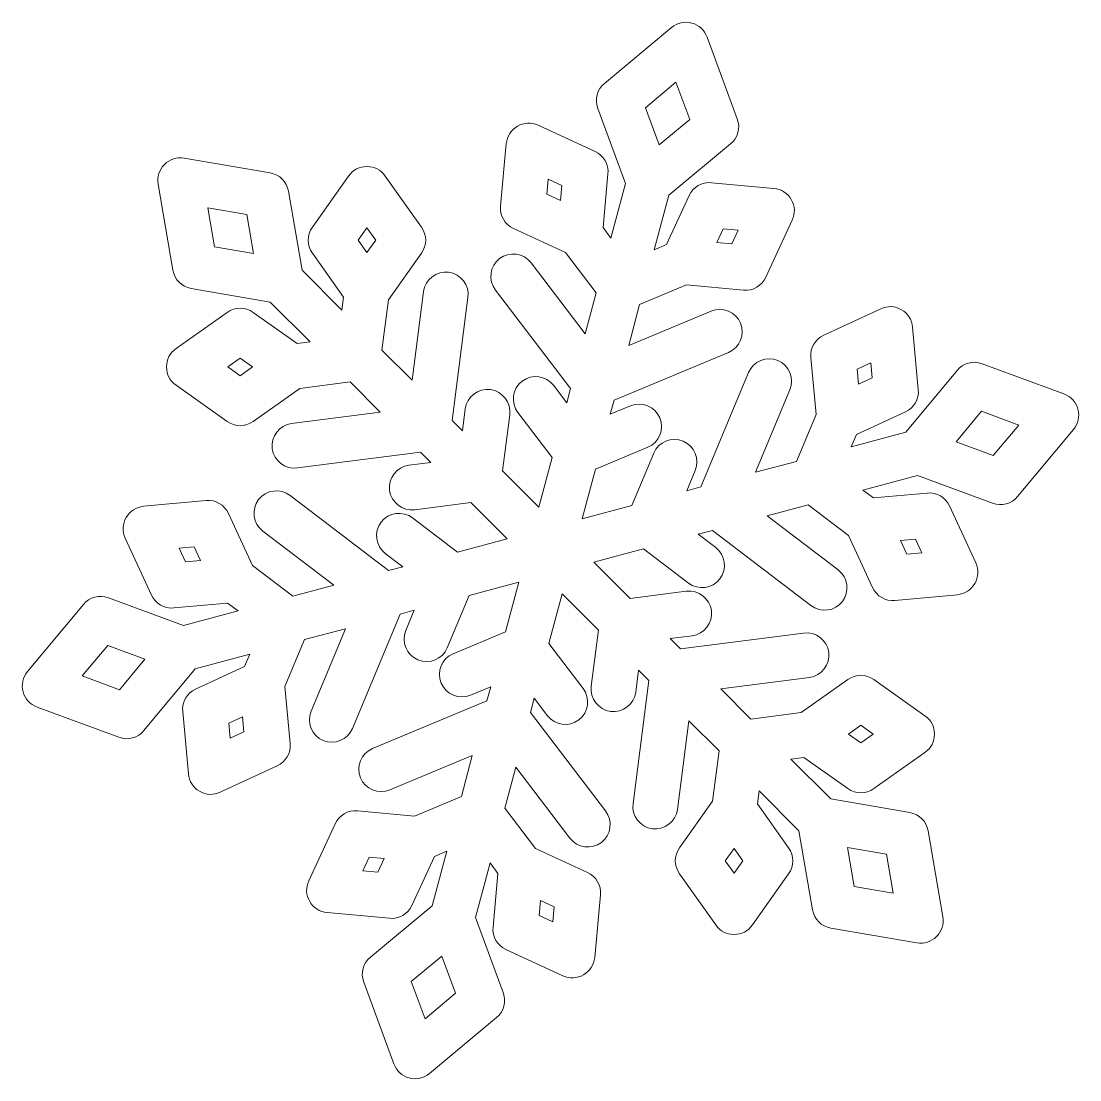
# Model space of a CAD drawing. Header units: centimetres. Extents: x -14.2 to 14.1, y -20 to 19.6.
# Drawn here: x 5.1 to 14.15, y -0.62 to 8.43 of the extents above; entities that cross this region are included whole.
import ezdxf

# ---------------------------------------------------------------- set-up
doc = ezdxf.new("R2010")
doc.units = ezdxf.units.CM
doc.header["$MEASUREMENT"] = 0
doc.layers.add('layer 1', color=7, linetype='Continuous')

msp = doc.modelspace()

# ---------------------------------------------------------------- linework, layer by layer
at = {"layer": 'layer 1', "color": 250, "lineweight": 9}
for points, knots in [([(10.31929, 4.29302), (10.31929, 4.29302), (10.50499, 4.73858), (10.50499, 4.73858), (10.50499, 4.73858), (10.54563, 4.83609), (10.6583, 4.88247), (10.75579, 4.84183), (10.75579, 4.84183), (10.85329, 4.8012), (10.89967, 4.68853), (10.85903, 4.59104), (10.85903, 4.59104), (10.85903, 4.59104), (10.78706, 4.41837), (10.78706, 4.41837), (10.78706, 4.41837), (10.78706, 4.41837), (10.90787, 4.45074), (10.90787, 4.45074), (10.90787, 4.45074), (10.90787, 4.45074), (11.31556, 5.42892), (11.31556, 5.42892), (11.31556, 5.42892), (11.35619, 5.52641), (11.46886, 5.5728), (11.56636, 5.53215), (11.56636, 5.53215), (11.66386, 5.49152), (11.71024, 5.37885), (11.66959, 5.28135), (11.66959, 5.28135), (11.66959, 5.28135), (11.37565, 4.57607), (11.37565, 4.57607), (11.37565, 4.57607), (11.37565, 4.57607), (11.72637, 4.67005), (11.72637, 4.67005), (11.72637, 4.67005), (11.72637, 4.67005), (11.89376, 5.07165), (11.89376, 5.07165), (11.89376, 5.07165), (11.89376, 5.07165), (11.84895, 5.55794), (11.84895, 5.55794), (11.84895, 5.55794), (11.84136, 5.64036), (11.8845, 5.71507), (11.95967, 5.74972), (11.95967, 5.74972), (11.95967, 5.74972), (12.44645, 5.97398), (12.44645, 5.97398), (12.44645, 5.97398), (12.5048, 6.00086), (12.56696, 5.998), (12.62259, 5.96589), (12.62259, 5.96589), (12.67823, 5.93376), (12.71178, 5.88137), (12.71768, 5.81739), (12.71768, 5.81739), (12.71768, 5.81739), (12.76684, 5.28369), (12.76684, 5.28369), (12.76684, 5.28369), (12.77443, 5.20126), (12.73129, 5.12656), (12.65612, 5.09192), (12.65612, 5.09192), (12.65612, 5.09192), (12.23732, 4.89898), (12.23732, 4.89898), (12.23732, 4.89898), (12.23732, 4.89898), (12.19415, 4.79539), (12.19415, 4.79539), (12.19415, 4.79539), (12.19415, 4.79539), (12.65984, 4.92017), (12.65984, 4.92017), (12.65984, 4.92017), (12.65984, 4.92017), (13.09794, 5.4472), (13.09794, 5.4472), (13.09794, 5.4472), (13.15085, 5.51086), (13.23419, 5.53319), (13.31184, 5.50452), (13.31184, 5.50452), (13.31184, 5.50452), (14.01195, 5.24605), (14.01195, 5.24605), (14.01195, 5.24605), (14.07223, 5.22379), (14.11415, 5.17782), (14.13077, 5.11577), (14.13077, 5.11577), (14.14741, 5.05372), (14.13408, 4.99294), (14.09301, 4.94353), (14.09301, 4.94353), (14.09301, 4.94353), (13.61594, 4.36963), (13.61594, 4.36963), (13.61594, 4.36963), (13.56303, 4.30598), (13.47969, 4.28365), (13.40204, 4.31232), (13.40204, 4.31232), (13.40204, 4.31232), (12.75911, 4.54969), (12.75911, 4.54969), (12.75911, 4.54969), (12.75911, 4.54969), (12.29342, 4.42491), (12.29342, 4.42491), (12.29342, 4.42491), (12.29342, 4.42491), (12.3826, 4.35679), (12.3826, 4.35679), (12.3826, 4.35679), (12.3826, 4.35679), (12.84177, 4.39909), (12.84177, 4.39909), (12.84177, 4.39909), (12.9242, 4.40668), (12.99891, 4.36354), (13.03355, 4.28837), (13.03355, 4.28837), (13.03355, 4.28837), (13.2578, 3.8016), (13.2578, 3.8016), (13.2578, 3.8016), (13.28468, 3.74325), (13.28182, 3.6811), (13.24971, 3.62546), (13.24971, 3.62546), (13.21758, 3.56982), (13.16519, 3.53628), (13.10121, 3.53038), (13.10121, 3.53038), (13.10121, 3.53038), (12.56752, 3.4812), (12.56752, 3.4812), (12.56752, 3.4812), (12.4851, 3.47361), (12.41039, 3.51675), (12.37575, 3.59192), (12.37575, 3.59192), (12.37575, 3.59192), (12.17141, 4.03545), (12.17141, 4.03545), (12.17141, 4.03545), (12.17141, 4.03545), (11.82563, 4.29956), (11.82563, 4.29956), (11.82563, 4.29956), (11.82563, 4.29956), (11.47492, 4.20558), (11.47492, 4.20558), (11.47492, 4.20558), (11.47492, 4.20558), (12.08213, 3.74178), (12.08213, 3.74178), (12.08213, 3.74178), (12.16608, 3.67766), (12.18224, 3.5569), (12.11812, 3.47296), (12.11812, 3.47296), (12.054, 3.38901), (11.93324, 3.37284), (11.8493, 3.43697), (11.8493, 3.43697), (11.8493, 3.43697), (11.00713, 4.08024), (11.00713, 4.08024), (11.00713, 4.08024), (11.00713, 4.08024), (10.88635, 4.04788), (10.88635, 4.04788), (10.88635, 4.04788), (10.88635, 4.04788), (11.035, 3.93434), (11.035, 3.93434), (11.035, 3.93434), (11.11893, 3.87022), (11.13511, 3.74946), (11.07099, 3.66551), (11.07099, 3.66551), (11.00687, 3.58158), (10.88611, 3.5654), (10.80216, 3.62952), (10.80216, 3.62952), (10.80216, 3.62952), (10.41855, 3.92253), (10.41855, 3.92253), (10.41855, 3.92253), (10.41855, 3.92253), (9.99361, 3.80867), (9.99361, 3.80867), (9.99361, 3.80867), (9.99361, 3.80867), (10.30469, 3.4976), (10.30469, 3.4976), (10.30469, 3.4976), (10.30469, 3.4976), (10.78341, 3.55955), (10.78341, 3.55955), (10.78341, 3.55955), (10.88817, 3.57311), (10.98467, 3.49871), (10.99823, 3.39397), (10.99823, 3.39397), (11.01179, 3.28921), (10.93739, 3.19271), (10.83265, 3.17915), (10.83265, 3.17915), (10.83265, 3.17915), (10.64714, 3.15514), (10.64714, 3.15514), (10.64714, 3.15514), (10.64714, 3.15514), (10.73556, 3.06673), (10.73556, 3.06673), (10.73556, 3.06673), (10.73556, 3.06673), (11.78654, 3.20274), (11.78654, 3.20274), (11.78654, 3.20274), (11.8913, 3.2163), (11.98779, 3.14192), (12.00135, 3.03716), (12.00135, 3.03716), (12.01491, 2.9324), (11.94053, 2.8359), (11.83577, 2.82234), (11.83577, 2.82234), (11.83577, 2.82234), (11.07801, 2.72428), (11.07801, 2.72428), (11.07801, 2.72428), (11.07801, 2.72428), (11.33474, 2.46755), (11.33474, 2.46755), (11.33474, 2.46755), (11.33474, 2.46755), (11.76625, 2.52338), (11.76625, 2.52338), (11.76625, 2.52338), (11.76625, 2.52338), (12.16498, 2.80532), (12.16498, 2.80532), (12.16498, 2.80532), (12.23257, 2.8531), (12.31884, 2.85311), (12.38642, 2.80532), (12.38642, 2.80532), (12.38642, 2.80532), (12.82402, 2.49589), (12.82402, 2.49589), (12.82402, 2.49589), (12.87647, 2.45879), (12.90507, 2.40354), (12.90508, 2.33929), (12.90508, 2.33929), (12.90507, 2.27505), (12.87647, 2.21979), (12.82402, 2.1827), (12.82402, 2.1827), (12.82402, 2.1827), (12.38643, 1.87328), (12.38643, 1.87328), (12.38643, 1.87328), (12.31884, 1.8255), (12.23257, 1.82549), (12.16498, 1.87328), (12.16498, 1.87328), (12.16498, 1.87328), (11.78847, 2.1395), (11.78847, 2.1395), (11.78847, 2.1395), (11.78847, 2.1395), (11.67719, 2.12509), (11.67719, 2.12509), (11.67719, 2.12509), (11.67719, 2.12509), (12.01809, 1.78419), (12.01809, 1.78419), (12.01809, 1.78419), (12.01809, 1.78419), (12.69357, 1.66829), (12.69357, 1.66829), (12.69357, 1.66829), (12.77515, 1.65429), (12.83616, 1.59329), (12.85016, 1.51171), (12.85016, 1.51171), (12.85016, 1.51171), (12.97637, 0.77616), (12.97637, 0.77616), (12.97637, 0.77616), (12.98723, 0.71284), (12.96838, 0.65353), (12.92295, 0.60812), (12.92295, 0.60812), (12.87753, 0.56269), (12.81823, 0.54384), (12.75491, 0.5547), (12.75491, 0.5547), (12.75491, 0.5547), (12.01936, 0.68091), (12.01936, 0.68091), (12.01936, 0.68091), (11.93778, 0.69491), (11.87677, 0.75592), (11.86278, 0.83751), (11.86278, 0.83751), (11.86278, 0.83751), (11.74689, 1.51298), (11.74689, 1.51298), (11.74689, 1.51298), (11.74689, 1.51298), (11.40597, 1.85388), (11.40597, 1.85388), (11.40597, 1.85388), (11.40597, 1.85388), (11.39157, 1.74258), (11.39157, 1.74258), (11.39157, 1.74258), (11.39157, 1.74258), (11.65779, 1.3661), (11.65779, 1.3661), (11.65779, 1.3661), (11.70557, 1.29851), (11.70558, 1.21225), (11.65779, 1.14465), (11.65779, 1.14465), (11.65779, 1.14465), (11.34837, 0.70704), (11.34837, 0.70704), (11.34837, 0.70704), (11.31127, 0.65459), (11.25602, 0.62599), (11.19177, 0.62598), (11.19177, 0.62598), (11.12753, 0.62599), (11.07227, 0.65459), (11.03518, 0.70704), (11.03518, 0.70704), (11.03518, 0.70704), (10.72575, 1.14465), (10.72575, 1.14465), (10.72575, 1.14465), (10.67797, 1.21224), (10.67796, 1.29851), (10.72575, 1.3661), (10.72575, 1.3661), (10.72575, 1.3661), (11.0077, 1.76483), (11.0077, 1.76483), (11.0077, 1.76483), (11.0077, 1.76483), (11.06353, 2.19632), (11.06353, 2.19632), (11.06353, 2.19632), (11.06353, 2.19632), (10.80679, 2.45307), (10.80679, 2.45307), (10.80679, 2.45307), (10.80679, 2.45307), (10.70872, 1.69531), (10.70872, 1.69531), (10.70872, 1.69531), (10.69517, 1.59055), (10.59866, 1.51616), (10.49392, 1.52972), (10.49392, 1.52972), (10.38915, 1.54327), (10.31477, 1.63978), (10.32833, 1.74452), (10.32833, 1.74452), (10.32833, 1.74452), (10.46435, 2.7955), (10.46435, 2.7955), (10.46435, 2.7955), (10.46435, 2.7955), (10.37591, 2.88394), (10.37591, 2.88394), (10.37591, 2.88394), (10.37591, 2.88394), (10.35191, 2.69842), (10.35191, 2.69842), (10.35191, 2.69842), (10.33836, 2.59367), (10.24185, 2.51929), (10.1371, 2.53285), (10.1371, 2.53285), (10.03235, 2.5464), (9.95796, 2.6429), (9.97153, 2.74766), (9.97153, 2.74766), (9.97153, 2.74766), (10.03349, 3.22638), (10.03349, 3.22638), (10.03349, 3.22638), (10.03349, 3.22638), (9.7224, 3.53746), (9.7224, 3.53746), (9.7224, 3.53746), (9.7224, 3.53746), (9.60853, 3.11251), (9.60853, 3.11251), (9.60853, 3.11251), (9.60853, 3.11251), (9.90155, 2.7289), (9.90155, 2.7289), (9.90155, 2.7289), (9.96566, 2.64495), (9.9495, 2.5242), (9.86555, 2.46007), (9.86555, 2.46007), (9.7816, 2.39596), (9.66085, 2.41213), (9.59673, 2.49608), (9.59673, 2.49608), (9.59673, 2.49608), (9.48319, 2.64473), (9.48319, 2.64473), (9.48319, 2.64473), (9.48319, 2.64473), (9.45082, 2.52393), (9.45082, 2.52393), (9.45082, 2.52393), (9.45082, 2.52393), (10.09411, 1.68176), (10.09411, 1.68176), (10.09411, 1.68176), (10.15822, 1.59782), (10.14205, 1.47707), (10.05811, 1.41294), (10.05811, 1.41294), (9.97416, 1.34883), (9.85341, 1.365), (9.78928, 1.44894), (9.78928, 1.44894), (9.78928, 1.44894), (9.32548, 2.05615), (9.32548, 2.05615), (9.32548, 2.05615), (9.32548, 2.05615), (9.2315, 1.70543), (9.2315, 1.70543), (9.2315, 1.70543), (9.2315, 1.70543), (9.49562, 1.35966), (9.49562, 1.35966), (9.49562, 1.35966), (9.49562, 1.35966), (9.93915, 1.15532), (9.93915, 1.15532), (9.93915, 1.15532), (10.01433, 1.12068), (10.05746, 1.04598), (10.04987, 0.96355), (10.04987, 0.96355), (10.04987, 0.96355), (10.0007, 0.42985), (10.0007, 0.42985), (10.0007, 0.42985), (9.99481, 0.36587), (9.96125, 0.31347), (9.90562, 0.28135), (9.90562, 0.28135), (9.84998, 0.24923), (9.78783, 0.24637), (9.72947, 0.27326), (9.72947, 0.27326), (9.72947, 0.27326), (9.24269, 0.49752), (9.24269, 0.49752), (9.24269, 0.49752), (9.16751, 0.53216), (9.12437, 0.60687), (9.13197, 0.6893), (9.13197, 0.6893), (9.13197, 0.6893), (9.17427, 1.14847), (9.17427, 1.14847), (9.17427, 1.14847), (9.17427, 1.14847), (9.10616, 1.23765), (9.10616, 1.23765), (9.10616, 1.23765), (9.10616, 1.23765), (8.98138, 0.77196), (8.98138, 0.77196), (8.98138, 0.77196), (8.98138, 0.77196), (9.21875, 0.12903), (9.21875, 0.12903), (9.21875, 0.12903), (9.24741, 0.05138), (9.22508, -0.03195), (9.16144, -0.08487), (9.16144, -0.08487), (9.16144, -0.08487), (8.58754, -0.56194), (8.58754, -0.56194), (8.58754, -0.56194), (8.53813, -0.60301), (8.47736, -0.61634), (8.4153, -0.59971), (8.4153, -0.59971), (8.35324, -0.58308), (8.30727, -0.54115), (8.28502, -0.48088), (8.28502, -0.48088), (8.28502, -0.48088), (8.02654, 0.21923), (8.02654, 0.21923), (8.02654, 0.21923), (7.99788, 0.29687), (8.02021, 0.38021), (8.08386, 0.43312), (8.08386, 0.43312), (8.08386, 0.43312), (8.61089, 0.87124), (8.61089, 0.87124), (8.61089, 0.87124), (8.61089, 0.87124), (8.73567, 1.33692), (8.73567, 1.33692), (8.73567, 1.33692), (8.73567, 1.33692), (8.6321, 1.29375), (8.6321, 1.29375), (8.6321, 1.29375), (8.6321, 1.29375), (8.43915, 0.87494), (8.43915, 0.87494), (8.43915, 0.87494), (8.40451, 0.79976), (8.3298, 0.75662), (8.24737, 0.76422), (8.24737, 0.76422), (8.24737, 0.76422), (7.71367, 0.81339), (7.71367, 0.81339), (7.71367, 0.81339), (7.64969, 0.81928), (7.59729, 0.85283), (7.56517, 0.90847), (7.56517, 0.90847), (7.53305, 0.9641), (7.53019, 1.02626), (7.55708, 1.08462), (7.55708, 1.08462), (7.55708, 1.08462), (7.78135, 1.5714), (7.78135, 1.5714), (7.78135, 1.5714), (7.81598, 1.64658), (7.89069, 1.68971), (7.97312, 1.68212), (7.97312, 1.68212), (7.97312, 1.68212), (8.4594, 1.63732), (8.4594, 1.63732), (8.4594, 1.63732), (8.4594, 1.63732), (8.86101, 1.8047), (8.86101, 1.8047), (8.86101, 1.8047), (8.86101, 1.8047), (8.95499, 2.15542), (8.95499, 2.15542), (8.95499, 2.15542), (8.95499, 2.15542), (8.24972, 1.86147), (8.24972, 1.86147), (8.24972, 1.86147), (8.15221, 1.82083), (8.03955, 1.86721), (7.99891, 1.9647), (7.99891, 1.9647), (7.95827, 2.06221), (8.00465, 2.17487), (8.10214, 2.21551), (8.10214, 2.21551), (8.10214, 2.21551), (9.08033, 2.62321), (9.08033, 2.62321), (9.08033, 2.62321), (9.08033, 2.62321), (9.1127, 2.744), (9.1127, 2.744), (9.1127, 2.744), (9.1127, 2.744), (8.94004, 2.67203), (8.94004, 2.67203), (8.94004, 2.67203), (8.84253, 2.6314), (8.72988, 2.67777), (8.68924, 2.77527), (8.68924, 2.77527), (8.6486, 2.87277), (8.69497, 2.98543), (8.79247, 3.02607), (8.79247, 3.02607), (8.79247, 3.02607), (9.23804, 3.21178), (9.23804, 3.21178), (9.23804, 3.21178), (9.23804, 3.21178), (9.3519, 3.63674), (9.3519, 3.63674), (9.3519, 3.63674), (9.3519, 3.63674), (8.92695, 3.52287), (8.92695, 3.52287), (8.92695, 3.52287), (8.92695, 3.52287), (8.74125, 3.07731), (8.74125, 3.07731), (8.74125, 3.07731), (8.70061, 2.9798), (8.58794, 2.93342), (8.49046, 2.97406), (8.49046, 2.97406), (8.39295, 3.0147), (8.34657, 3.12737), (8.38721, 3.22485), (8.38721, 3.22485), (8.38721, 3.22485), (8.45918, 3.39752), (8.45918, 3.39752), (8.45918, 3.39752), (8.45918, 3.39752), (8.33837, 3.36516), (8.33837, 3.36516), (8.33837, 3.36516), (8.33837, 3.36516), (7.93068, 2.38697), (7.93068, 2.38697), (7.93068, 2.38697), (7.89005, 2.28948), (7.77738, 2.2431), (7.67988, 2.28374), (7.67988, 2.28374), (7.58239, 2.32437), (7.536, 2.43704), (7.57665, 2.53454), (7.57665, 2.53454), (7.57665, 2.53454), (7.87059, 3.23983), (7.87059, 3.23983), (7.87059, 3.23983), (7.87059, 3.23983), (7.51987, 3.14584), (7.51987, 3.14584), (7.51987, 3.14584), (7.51987, 3.14584), (7.35248, 2.74425), (7.35248, 2.74425), (7.35248, 2.74425), (7.35248, 2.74425), (7.39729, 2.25795), (7.39729, 2.25795), (7.39729, 2.25795), (7.40488, 2.17553), (7.36174, 2.10082), (7.28657, 2.06618), (7.28657, 2.06618), (7.28657, 2.06618), (6.79979, 1.84191), (6.79979, 1.84191), (6.79979, 1.84191), (6.74144, 1.81503), (6.67928, 1.81789), (6.62365, 1.85001), (6.62365, 1.85001), (6.56801, 1.88214), (6.53446, 1.93453), (6.52856, 1.99851), (6.52856, 1.99851), (6.52856, 1.99851), (6.4794, 2.5322), (6.4794, 2.5322), (6.4794, 2.5322), (6.47181, 2.61463), (6.51495, 2.68933), (6.59012, 2.72398), (6.59012, 2.72398), (6.59012, 2.72398), (7.00892, 2.91691), (7.00892, 2.91691), (7.00892, 2.91691), (7.00892, 2.91691), (7.05209, 3.0205), (7.05209, 3.0205), (7.05209, 3.0205), (7.05209, 3.0205), (6.5864, 2.89572), (6.5864, 2.89572), (6.5864, 2.89572), (6.5864, 2.89572), (6.1483, 2.3687), (6.1483, 2.3687), (6.1483, 2.3687), (6.09539, 2.30503), (6.01205, 2.2827), (5.9344, 2.31137), (5.9344, 2.31137), (5.9344, 2.31137), (5.23429, 2.56985), (5.23429, 2.56985), (5.23429, 2.56985), (5.17402, 2.5921), (5.13209, 2.63808), (5.11547, 2.70012), (5.11547, 2.70012), (5.09883, 2.76217), (5.11217, 2.82296), (5.15323, 2.87236), (5.15323, 2.87236), (5.15323, 2.87236), (5.6303, 3.44626), (5.6303, 3.44626), (5.6303, 3.44626), (5.68321, 3.50991), (5.76655, 3.53224), (5.8442, 3.50357), (5.8442, 3.50357), (5.8442, 3.50357), (6.48714, 3.2662), (6.48714, 3.2662), (6.48714, 3.2662), (6.48714, 3.2662), (6.95282, 3.39098), (6.95282, 3.39098), (6.95282, 3.39098), (6.95282, 3.39098), (6.86364, 3.4591), (6.86364, 3.4591), (6.86364, 3.4591), (6.86364, 3.4591), (6.40447, 3.4168), (6.40447, 3.4168), (6.40447, 3.4168), (6.32204, 3.40921), (6.24733, 3.45235), (6.21269, 3.52753), (6.21269, 3.52753), (6.21269, 3.52753), (5.98844, 4.01429), (5.98844, 4.01429), (5.98844, 4.01429), (5.96156, 4.07264), (5.96442, 4.1348), (5.99653, 4.19043), (5.99653, 4.19043), (6.02866, 4.24607), (6.08105, 4.27962), (6.14503, 4.28552), (6.14503, 4.28552), (6.14503, 4.28552), (6.67872, 4.3347), (6.67872, 4.3347), (6.67872, 4.3347), (6.76114, 4.34229), (6.83585, 4.29914), (6.87049, 4.22397), (6.87049, 4.22397), (6.87049, 4.22397), (7.07483, 3.78044), (7.07483, 3.78044), (7.07483, 3.78044), (7.07483, 3.78044), (7.42061, 3.51634), (7.42061, 3.51634), (7.42061, 3.51634), (7.42061, 3.51634), (7.77132, 3.61031), (7.77132, 3.61031), (7.77132, 3.61031), (7.77132, 3.61031), (7.16411, 4.07411), (7.16411, 4.07411), (7.16411, 4.07411), (7.08016, 4.13823), (7.064, 4.25899), (7.12812, 4.34294), (7.12812, 4.34294), (7.19224, 4.42688), (7.313, 4.44305), (7.39694, 4.37893), (7.39694, 4.37893), (7.39694, 4.37893), (8.23911, 3.73565), (8.23911, 3.73565), (8.23911, 3.73565), (8.23911, 3.73565), (8.35989, 3.76801), (8.35989, 3.76801), (8.35989, 3.76801), (8.35989, 3.76801), (8.21124, 3.88156), (8.21124, 3.88156), (8.21124, 3.88156), (8.12731, 3.94567), (8.11113, 4.06644), (8.17525, 4.15038), (8.17525, 4.15038), (8.23937, 4.23431), (8.36013, 4.25049), (8.44408, 4.18637), (8.44408, 4.18637), (8.44408, 4.18637), (8.82769, 3.89336), (8.82769, 3.89336), (8.82769, 3.89336), (8.82769, 3.89336), (9.25263, 4.00722), (9.25263, 4.00722), (9.25263, 4.00722), (9.25263, 4.00722), (8.94155, 4.31829), (8.94155, 4.31829), (8.94155, 4.31829), (8.94155, 4.31829), (8.46283, 4.25635), (8.46283, 4.25635), (8.46283, 4.25635), (8.35807, 4.24279), (8.26157, 4.31718), (8.24801, 4.42193), (8.24801, 4.42193), (8.23445, 4.52669), (8.30885, 4.62318), (8.41359, 4.63674), (8.41359, 4.63674), (8.41359, 4.63674), (8.5991, 4.66075), (8.5991, 4.66075), (8.5991, 4.66075), (8.5991, 4.66075), (8.51068, 4.74917), (8.51068, 4.74917), (8.51068, 4.74917), (8.51068, 4.74917), (7.4597, 4.61315), (7.4597, 4.61315), (7.4597, 4.61315), (7.35494, 4.59959), (7.25845, 4.67398), (7.24489, 4.77873), (7.24489, 4.77873), (7.23133, 4.88349), (7.30571, 4.97999), (7.41047, 4.99355), (7.41047, 4.99355), (7.41047, 4.99355), (8.16823, 5.09161), (8.16823, 5.09161), (8.16823, 5.09161), (8.16823, 5.09161), (7.9115, 5.34834), (7.9115, 5.34834), (7.9115, 5.34834), (7.9115, 5.34834), (7.47999, 5.29252), (7.47999, 5.29252), (7.47999, 5.29252), (7.47999, 5.29252), (7.08126, 5.01057), (7.08126, 5.01057), (7.08126, 5.01057), (7.01368, 4.96279), (6.9274, 4.96279), (6.85982, 5.01057), (6.85982, 5.01057), (6.85982, 5.01057), (6.42222, 5.32001), (6.42222, 5.32001), (6.42222, 5.32001), (6.36977, 5.35711), (6.34117, 5.41235), (6.34116, 5.4766), (6.34116, 5.4766), (6.34117, 5.54084), (6.36977, 5.5961), (6.42222, 5.63319), (6.42222, 5.63319), (6.42222, 5.63319), (6.85981, 5.94261), (6.85981, 5.94261), (6.85981, 5.94261), (6.9274, 5.9904), (7.01367, 5.99041), (7.08126, 5.94262), (7.08126, 5.94262), (7.08126, 5.94262), (7.45777, 5.6764), (7.45777, 5.6764), (7.45777, 5.6764), (7.45777, 5.6764), (7.56905, 5.6908), (7.56905, 5.6908), (7.56905, 5.6908), (7.56905, 5.6908), (7.22815, 6.0317), (7.22815, 6.0317), (7.22815, 6.0317), (7.22815, 6.0317), (6.55267, 6.1476), (6.55267, 6.1476), (6.55267, 6.1476), (6.47109, 6.1616), (6.41008, 6.22261), (6.39608, 6.30419), (6.39608, 6.30419), (6.39608, 6.30419), (6.26987, 7.03973), (6.26987, 7.03973), (6.26987, 7.03973), (6.25901, 7.10305), (6.27786, 7.16236), (6.32329, 7.20778), (6.32329, 7.20778), (6.36871, 7.2532), (6.42801, 7.27206), (6.49133, 7.26119), (6.49133, 7.26119), (6.49133, 7.26119), (7.22688, 7.13498), (7.22688, 7.13498), (7.22688, 7.13498), (7.30846, 7.12098), (7.36947, 7.05998), (7.38346, 6.97838), (7.38346, 6.97838), (7.38346, 6.97838), (7.49935, 6.30292), (7.49935, 6.30292), (7.49935, 6.30292), (7.49935, 6.30292), (7.84027, 5.96201), (7.84027, 5.96201), (7.84027, 5.96201), (7.84027, 5.96201), (7.85467, 6.07331), (7.85467, 6.07331), (7.85467, 6.07331), (7.85467, 6.07331), (7.58845, 6.44979), (7.58845, 6.44979), (7.58845, 6.44979), (7.54067, 6.51738), (7.54066, 6.60365), (7.58845, 6.67124), (7.58845, 6.67124), (7.58845, 6.67124), (7.89787, 7.10885), (7.89787, 7.10885), (7.89787, 7.10885), (7.93497, 7.16131), (7.99022, 7.18991), (8.05447, 7.18991), (8.05447, 7.18991), (8.11871, 7.18991), (8.17397, 7.16131), (8.21106, 7.10885), (8.21106, 7.10885), (8.21106, 7.10885), (8.52049, 6.67124), (8.52049, 6.67124), (8.52049, 6.67124), (8.56827, 6.60366), (8.56828, 6.51738), (8.52049, 6.4498), (8.52049, 6.4498), (8.52049, 6.4498), (8.23854, 6.05106), (8.23854, 6.05106), (8.23854, 6.05106), (8.23854, 6.05106), (8.18271, 5.61957), (8.18271, 5.61957), (8.18271, 5.61957), (8.18271, 5.61957), (8.43945, 5.36282), (8.43945, 5.36282), (8.43945, 5.36282), (8.43945, 5.36282), (8.53752, 6.12059), (8.53752, 6.12059), (8.53752, 6.12059), (8.55108, 6.22535), (8.64758, 6.29973), (8.75233, 6.28617), (8.75233, 6.28617), (8.85709, 6.27262), (8.93147, 6.17612), (8.91791, 6.07137), (8.91791, 6.07137), (8.91791, 6.07137), (8.78189, 5.02039), (8.78189, 5.02039), (8.78189, 5.02039), (8.78189, 5.02039), (8.87033, 4.93195), (8.87033, 4.93195), (8.87033, 4.93195), (8.87033, 4.93195), (8.89434, 5.11748), (8.89434, 5.11748), (8.89434, 5.11748), (8.90788, 5.22223), (9.00439, 5.29661), (9.10914, 5.28304), (9.10914, 5.28304), (9.21389, 5.2695), (9.28828, 5.17299), (9.27471, 5.06824), (9.27471, 5.06824), (9.27471, 5.06824), (9.21276, 4.58952), (9.21276, 4.58952), (9.21276, 4.58952), (9.21276, 4.58952), (9.52384, 4.27843), (9.52384, 4.27843), (9.52384, 4.27843), (9.52384, 4.27843), (9.63771, 4.70338), (9.63771, 4.70338), (9.63771, 4.70338), (9.63771, 4.70338), (9.34469, 5.087), (9.34469, 5.087), (9.34469, 5.087), (9.28058, 5.17094), (9.29675, 5.29169), (9.38069, 5.35582), (9.38069, 5.35582), (9.46464, 5.41993), (9.58539, 5.40376), (9.64951, 5.31982), (9.64951, 5.31982), (9.64951, 5.31982), (9.76305, 5.17117), (9.76305, 5.17117), (9.76305, 5.17117), (9.76305, 5.17117), (9.79542, 5.29196), (9.79542, 5.29196), (9.79542, 5.29196), (9.79542, 5.29196), (9.15213, 6.13413), (9.15213, 6.13413), (9.15213, 6.13413), (9.08802, 6.21807), (9.10419, 6.33882), (9.18813, 6.40295), (9.18813, 6.40295), (9.27208, 6.46706), (9.39283, 6.4509), (9.45696, 6.36695), (9.45696, 6.36695), (9.45696, 6.36695), (9.92076, 5.75974), (9.92076, 5.75974), (9.92076, 5.75974), (9.92076, 5.75974), (10.01474, 6.11046), (10.01474, 6.11046), (10.01474, 6.11046), (10.01474, 6.11046), (9.75062, 6.45623), (9.75062, 6.45623), (9.75062, 6.45623), (9.75062, 6.45623), (9.30709, 6.66057), (9.30709, 6.66057), (9.30709, 6.66057), (9.23191, 6.69521), (9.18878, 6.76992), (9.19637, 6.85234), (9.19637, 6.85234), (9.19637, 6.85234), (9.24554, 7.38604), (9.24554, 7.38604), (9.24554, 7.38604), (9.25143, 7.45002), (9.28499, 7.50242), (9.34062, 7.53455), (9.34062, 7.53455), (9.39626, 7.56667), (9.45841, 7.56952), (9.51677, 7.54264), (9.51677, 7.54264), (9.51677, 7.54264), (10.00355, 7.31837), (10.00355, 7.31837), (10.00355, 7.31837), (10.07873, 7.28373), (10.12187, 7.20902), (10.11427, 7.1266), (10.11427, 7.1266), (10.11427, 7.1266), (10.07197, 6.66742), (10.07197, 6.66742), (10.07197, 6.66742), (10.07197, 6.66742), (10.14008, 6.57825), (10.14008, 6.57825), (10.14008, 6.57825), (10.14008, 6.57825), (10.26486, 7.04393), (10.26486, 7.04393), (10.26486, 7.04393), (10.26486, 7.04393), (10.02749, 7.68686), (10.02749, 7.68686), (10.02749, 7.68686), (9.99883, 7.76451), (10.02116, 7.84785), (10.08481, 7.90076), (10.08481, 7.90076), (10.08481, 7.90076), (10.6587, 8.37783), (10.6587, 8.37783), (10.6587, 8.37783), (10.70811, 8.4189), (10.76889, 8.43223), (10.83094, 8.4156), (10.83094, 8.4156), (10.893, 8.39897), (10.93897, 8.35704), (10.96122, 8.29677), (10.96122, 8.29677), (10.96122, 8.29677), (11.2197, 7.59667), (11.2197, 7.59667), (11.2197, 7.59667), (11.24836, 7.51902), (11.22603, 7.43568), (11.16238, 7.38277), (11.16238, 7.38277), (11.16238, 7.38277), (10.63535, 6.94466), (10.63535, 6.94466), (10.63535, 6.94466), (10.63535, 6.94466), (10.51057, 6.47897), (10.51057, 6.47897), (10.51057, 6.47897), (10.51057, 6.47897), (10.61414, 6.52214), (10.61414, 6.52214), (10.61414, 6.52214), (10.61414, 6.52214), (10.80709, 6.94096), (10.80709, 6.94096), (10.80709, 6.94096), (10.84173, 7.01614), (10.91644, 7.05927), (10.99887, 7.05168), (10.99887, 7.05168), (10.99887, 7.05168), (11.53257, 7.0025), (11.53257, 7.0025), (11.53257, 7.0025), (11.59655, 6.99661), (11.64895, 6.96306), (11.68107, 6.90742), (11.68107, 6.90742), (11.71319, 6.85179), (11.71605, 6.78963), (11.68916, 6.73128), (11.68916, 6.73128), (11.68916, 6.73128), (11.46489, 6.24449), (11.46489, 6.24449), (11.46489, 6.24449), (11.43026, 6.16931), (11.35555, 6.12618), (11.27312, 6.13377), (11.27312, 6.13377), (11.27312, 6.13377), (10.78684, 6.17858), (10.78684, 6.17858), (10.78684, 6.17858), (10.78684, 6.17858), (10.38523, 6.01119), (10.38523, 6.01119), (10.38523, 6.01119), (10.38523, 6.01119), (10.29125, 5.66047), (10.29125, 5.66047), (10.29125, 5.66047), (10.29125, 5.66047), (10.99652, 5.95442), (10.99652, 5.95442), (10.99652, 5.95442), (11.09403, 5.99506), (11.20669, 5.94869), (11.24733, 5.85119), (11.24733, 5.85119), (11.28797, 5.75368), (11.24159, 5.64102), (11.1441, 5.60038), (11.1441, 5.60038), (11.1441, 5.60038), (10.16591, 5.19269), (10.16591, 5.19269), (10.16591, 5.19269), (10.16591, 5.19269), (10.13355, 5.07189), (10.13355, 5.07189), (10.13355, 5.07189), (10.13355, 5.07189), (10.3062, 5.14386), (10.3062, 5.14386), (10.3062, 5.14386), (10.40371, 5.1845), (10.51636, 5.13812), (10.55701, 5.04063), (10.55701, 5.04063), (10.59764, 4.94312), (10.55127, 4.83046), (10.45377, 4.78982), (10.45377, 4.78982), (10.45377, 4.78982), (10.0082, 4.60411), (10.0082, 4.60411), (10.0082, 4.60411), (10.0082, 4.60411), (9.89434, 4.17916), (9.89434, 4.17916), (9.89434, 4.17916), (9.89434, 4.17916), (10.31929, 4.29302), (10.31929, 4.29302)], [0, 0, 0, 0, 0.0031949, 0.0031949, 0.0031949, 0.0031949, 0.0063898, 0.0063898, 0.0063898, 0.0063898, 0.0095847, 0.0095847, 0.0095847, 0.0095847, 0.0127796, 0.0127796, 0.0127796, 0.0127796, 0.0159744, 0.0159744, 0.0159744, 0.0159744, 0.0191693, 0.0191693, 0.0191693, 0.0191693, 0.0223642, 0.0223642, 0.0223642, 0.0223642, 0.0255591, 0.0255591, 0.0255591, 0.0255591, 0.028754, 0.028754, 0.028754, 0.028754, 0.0319489, 0.0319489, 0.0319489, 0.0319489, 0.0351438, 0.0351438, 0.0351438, 0.0351438, 0.0383387, 0.0383387, 0.0383387, 0.0383387, 0.0415335, 0.0415335, 0.0415335, 0.0415335, 0.0447284, 0.0447284, 0.0447284, 0.0447284, 0.0479233, 0.0479233, 0.0479233, 0.0479233, 0.0511182, 0.0511182, 0.0511182, 0.0511182, 0.0543131, 0.0543131, 0.0543131, 0.0543131, 0.057508, 0.057508, 0.057508, 0.057508, 0.0607029, 0.0607029, 0.0607029, 0.0607029, 0.0638978, 0.0638978, 0.0638978, 0.0638978, 0.0670927, 0.0670927, 0.0670927, 0.0670927, 0.0702875, 0.0702875, 0.0702875, 0.0702875, 0.0734824, 0.0734824, 0.0734824, 0.0734824, 0.0766773, 0.0766773, 0.0766773, 0.0766773, 0.0798722, 0.0798722, 0.0798722, 0.0798722, 0.0830671, 0.0830671, 0.0830671, 0.0830671, 0.086262, 0.086262, 0.086262, 0.086262, 0.0894569, 0.0894569, 0.0894569, 0.0894569, 0.0926518, 0.0926518, 0.0926518, 0.0926518, 0.0958466, 0.0958466, 0.0958466, 0.0958466, 0.0990415, 0.0990415, 0.0990415, 0.0990415, 0.1022364, 0.1022364, 0.1022364, 0.1022364, 0.1054313, 0.1054313, 0.1054313, 0.1054313, 0.1086262, 0.1086262, 0.1086262, 0.1086262, 0.1118211, 0.1118211, 0.1118211, 0.1118211, 0.115016, 0.115016, 0.115016, 0.115016, 0.1182109, 0.1182109, 0.1182109, 0.1182109, 0.1214058, 0.1214058, 0.1214058, 0.1214058, 0.1246006, 0.1246006, 0.1246006, 0.1246006, 0.1277955, 0.1277955, 0.1277955, 0.1277955, 0.1309904, 0.1309904, 0.1309904, 0.1309904, 0.1341853, 0.1341853, 0.1341853, 0.1341853, 0.1373802, 0.1373802, 0.1373802, 0.1373802, 0.1405751, 0.1405751, 0.1405751, 0.1405751, 0.14377, 0.14377, 0.14377, 0.14377, 0.1469649, 0.1469649, 0.1469649, 0.1469649, 0.1501597, 0.1501597, 0.1501597, 0.1501597, 0.1533546, 0.1533546, 0.1533546, 0.1533546, 0.1565495, 0.1565495, 0.1565495, 0.1565495, 0.1597444, 0.1597444, 0.1597444, 0.1597444, 0.1629393, 0.1629393, 0.1629393, 0.1629393, 0.1661342, 0.1661342, 0.1661342, 0.1661342, 0.1693291, 0.1693291, 0.1693291, 0.1693291, 0.172524, 0.172524, 0.172524, 0.172524, 0.1757188, 0.1757188, 0.1757188, 0.1757188, 0.1789137, 0.1789137, 0.1789137, 0.1789137, 0.1821086, 0.1821086, 0.1821086, 0.1821086, 0.1853035, 0.1853035, 0.1853035, 0.1853035, 0.1884984, 0.1884984, 0.1884984, 0.1884984, 0.1916933, 0.1916933, 0.1916933, 0.1916933, 0.1948882, 0.1948882, 0.1948882, 0.1948882, 0.1980831, 0.1980831, 0.1980831, 0.1980831, 0.201278, 0.201278, 0.201278, 0.201278, 0.2044728, 0.2044728, 0.2044728, 0.2044728, 0.2076677, 0.2076677, 0.2076677, 0.2076677, 0.2108626, 0.2108626, 0.2108626, 0.2108626, 0.2140575, 0.2140575, 0.2140575, 0.2140575, 0.2172524, 0.2172524, 0.2172524, 0.2172524, 0.2204473, 0.2204473, 0.2204473, 0.2204473, 0.2236422, 0.2236422, 0.2236422, 0.2236422, 0.2268371, 0.2268371, 0.2268371, 0.2268371, 0.2300319, 0.2300319, 0.2300319, 0.2300319, 0.2332268, 0.2332268, 0.2332268, 0.2332268, 0.2364217, 0.2364217, 0.2364217, 0.2364217, 0.2396166, 0.2396166, 0.2396166, 0.2396166, 0.2428115, 0.2428115, 0.2428115, 0.2428115, 0.2460064, 0.2460064, 0.2460064, 0.2460064, 0.2492013, 0.2492013, 0.2492013, 0.2492013, 0.2523962, 0.2523962, 0.2523962, 0.2523962, 0.2555911, 0.2555911, 0.2555911, 0.2555911, 0.2587859, 0.2587859, 0.2587859, 0.2587859, 0.2619808, 0.2619808, 0.2619808, 0.2619808, 0.2651757, 0.2651757, 0.2651757, 0.2651757, 0.2683706, 0.2683706, 0.2683706, 0.2683706, 0.2715655, 0.2715655, 0.2715655, 0.2715655, 0.2747604, 0.2747604, 0.2747604, 0.2747604, 0.2779553, 0.2779553, 0.2779553, 0.2779553, 0.2811502, 0.2811502, 0.2811502, 0.2811502, 0.284345, 0.284345, 0.284345, 0.284345, 0.2875399, 0.2875399, 0.2875399, 0.2875399, 0.2907348, 0.2907348, 0.2907348, 0.2907348, 0.2939297, 0.2939297, 0.2939297, 0.2939297, 0.2971246, 0.2971246, 0.2971246, 0.2971246, 0.3003195, 0.3003195, 0.3003195, 0.3003195, 0.3035144, 0.3035144, 0.3035144, 0.3035144, 0.3067093, 0.3067093, 0.3067093, 0.3067093, 0.3099042, 0.3099042, 0.3099042, 0.3099042, 0.313099, 0.313099, 0.313099, 0.313099, 0.3162939, 0.3162939, 0.3162939, 0.3162939, 0.3194888, 0.3194888, 0.3194888, 0.3194888, 0.3226837, 0.3226837, 0.3226837, 0.3226837, 0.3258786, 0.3258786, 0.3258786, 0.3258786, 0.3290735, 0.3290735, 0.3290735, 0.3290735, 0.3322684, 0.3322684, 0.3322684, 0.3322684, 0.3354633, 0.3354633, 0.3354633, 0.3354633, 0.3386581, 0.3386581, 0.3386581, 0.3386581, 0.341853, 0.341853, 0.341853, 0.341853, 0.3450479, 0.3450479, 0.3450479, 0.3450479, 0.3482428, 0.3482428, 0.3482428, 0.3482428, 0.3514377, 0.3514377, 0.3514377, 0.3514377, 0.3546326, 0.3546326, 0.3546326, 0.3546326, 0.3578275, 0.3578275, 0.3578275, 0.3578275, 0.3610224, 0.3610224, 0.3610224, 0.3610224, 0.3642173, 0.3642173, 0.3642173, 0.3642173, 0.3674121, 0.3674121, 0.3674121, 0.3674121, 0.370607, 0.370607, 0.370607, 0.370607, 0.3738019, 0.3738019, 0.3738019, 0.3738019, 0.3769968, 0.3769968, 0.3769968, 0.3769968, 0.3801917, 0.3801917, 0.3801917, 0.3801917, 0.3833866, 0.3833866, 0.3833866, 0.3833866, 0.3865815, 0.3865815, 0.3865815, 0.3865815, 0.3897764, 0.3897764, 0.3897764, 0.3897764, 0.3929712, 0.3929712, 0.3929712, 0.3929712, 0.3961661, 0.3961661, 0.3961661, 0.3961661, 0.399361, 0.399361, 0.399361, 0.399361, 0.4025559, 0.4025559, 0.4025559, 0.4025559, 0.4057508, 0.4057508, 0.4057508, 0.4057508, 0.4089457, 0.4089457, 0.4089457, 0.4089457, 0.4121406, 0.4121406, 0.4121406, 0.4121406, 0.4153355, 0.4153355, 0.4153355, 0.4153355, 0.4185304, 0.4185304, 0.4185304, 0.4185304, 0.4217252, 0.4217252, 0.4217252, 0.4217252, 0.4249201, 0.4249201, 0.4249201, 0.4249201, 0.428115, 0.428115, 0.428115, 0.428115, 0.4313099, 0.4313099, 0.4313099, 0.4313099, 0.4345048, 0.4345048, 0.4345048, 0.4345048, 0.4376997, 0.4376997, 0.4376997, 0.4376997, 0.4408946, 0.4408946, 0.4408946, 0.4408946, 0.4440895, 0.4440895, 0.4440895, 0.4440895, 0.4472843, 0.4472843, 0.4472843, 0.4472843, 0.4504792, 0.4504792, 0.4504792, 0.4504792, 0.4536741, 0.4536741, 0.4536741, 0.4536741, 0.456869, 0.456869, 0.456869, 0.456869, 0.4600639, 0.4600639, 0.4600639, 0.4600639, 0.4632588, 0.4632588, 0.4632588, 0.4632588, 0.4664537, 0.4664537, 0.4664537, 0.4664537, 0.4696486, 0.4696486, 0.4696486, 0.4696486, 0.4728435, 0.4728435, 0.4728435, 0.4728435, 0.4760383, 0.4760383, 0.4760383, 0.4760383, 0.4792332, 0.4792332, 0.4792332, 0.4792332, 0.4824281, 0.4824281, 0.4824281, 0.4824281, 0.485623, 0.485623, 0.485623, 0.485623, 0.4888179, 0.4888179, 0.4888179, 0.4888179, 0.4920128, 0.4920128, 0.4920128, 0.4920128, 0.4952077, 0.4952077, 0.4952077, 0.4952077, 0.4984026, 0.4984026, 0.4984026, 0.4984026, 0.5015974, 0.5015974, 0.5015974, 0.5015974, 0.5047923, 0.5047923, 0.5047923, 0.5047923, 0.5079872, 0.5079872, 0.5079872, 0.5079872, 0.5111821, 0.5111821, 0.5111821, 0.5111821, 0.514377, 0.514377, 0.514377, 0.514377, 0.5175719, 0.5175719, 0.5175719, 0.5175719, 0.5207668, 0.5207668, 0.5207668, 0.5207668, 0.5239617, 0.5239617, 0.5239617, 0.5239617, 0.5271565, 0.5271565, 0.5271565, 0.5271565, 0.5303514, 0.5303514, 0.5303514, 0.5303514, 0.5335463, 0.5335463, 0.5335463, 0.5335463, 0.5367412, 0.5367412, 0.5367412, 0.5367412, 0.5399361, 0.5399361, 0.5399361, 0.5399361, 0.543131, 0.543131, 0.543131, 0.543131, 0.5463259, 0.5463259, 0.5463259, 0.5463259, 0.5495208, 0.5495208, 0.5495208, 0.5495208, 0.5527157, 0.5527157, 0.5527157, 0.5527157, 0.5559105, 0.5559105, 0.5559105, 0.5559105, 0.5591054, 0.5591054, 0.5591054, 0.5591054, 0.5623003, 0.5623003, 0.5623003, 0.5623003, 0.5654952, 0.5654952, 0.5654952, 0.5654952, 0.5686901, 0.5686901, 0.5686901, 0.5686901, 0.571885, 0.571885, 0.571885, 0.571885, 0.5750799, 0.5750799, 0.5750799, 0.5750799, 0.5782748, 0.5782748, 0.5782748, 0.5782748, 0.5814696, 0.5814696, 0.5814696, 0.5814696, 0.5846645, 0.5846645, 0.5846645, 0.5846645, 0.5878594, 0.5878594, 0.5878594, 0.5878594, 0.5910543, 0.5910543, 0.5910543, 0.5910543, 0.5942492, 0.5942492, 0.5942492, 0.5942492, 0.5974441, 0.5974441, 0.5974441, 0.5974441, 0.600639, 0.600639, 0.600639, 0.600639, 0.6038339, 0.6038339, 0.6038339, 0.6038339, 0.6070288, 0.6070288, 0.6070288, 0.6070288, 0.6102236, 0.6102236, 0.6102236, 0.6102236, 0.6134185, 0.6134185, 0.6134185, 0.6134185, 0.6166134, 0.6166134, 0.6166134, 0.6166134, 0.6198083, 0.6198083, 0.6198083, 0.6198083, 0.6230032, 0.6230032, 0.6230032, 0.6230032, 0.6261981, 0.6261981, 0.6261981, 0.6261981, 0.629393, 0.629393, 0.629393, 0.629393, 0.6325879, 0.6325879, 0.6325879, 0.6325879, 0.6357827, 0.6357827, 0.6357827, 0.6357827, 0.6389776, 0.6389776, 0.6389776, 0.6389776, 0.6421725, 0.6421725, 0.6421725, 0.6421725, 0.6453674, 0.6453674, 0.6453674, 0.6453674, 0.6485623, 0.6485623, 0.6485623, 0.6485623, 0.6517572, 0.6517572, 0.6517572, 0.6517572, 0.6549521, 0.6549521, 0.6549521, 0.6549521, 0.658147, 0.658147, 0.658147, 0.658147, 0.6613419, 0.6613419, 0.6613419, 0.6613419, 0.6645367, 0.6645367, 0.6645367, 0.6645367, 0.6677316, 0.6677316, 0.6677316, 0.6677316, 0.6709265, 0.6709265, 0.6709265, 0.6709265, 0.6741214, 0.6741214, 0.6741214, 0.6741214, 0.6773163, 0.6773163, 0.6773163, 0.6773163, 0.6805112, 0.6805112, 0.6805112, 0.6805112, 0.6837061, 0.6837061, 0.6837061, 0.6837061, 0.686901, 0.686901, 0.686901, 0.686901, 0.6900958, 0.6900958, 0.6900958, 0.6900958, 0.6932907, 0.6932907, 0.6932907, 0.6932907, 0.6964856, 0.6964856, 0.6964856, 0.6964856, 0.6996805, 0.6996805, 0.6996805, 0.6996805, 0.7028754, 0.7028754, 0.7028754, 0.7028754, 0.7060703, 0.7060703, 0.7060703, 0.7060703, 0.7092652, 0.7092652, 0.7092652, 0.7092652, 0.7124601, 0.7124601, 0.7124601, 0.7124601, 0.715655, 0.715655, 0.715655, 0.715655, 0.7188498, 0.7188498, 0.7188498, 0.7188498, 0.7220447, 0.7220447, 0.7220447, 0.7220447, 0.7252396, 0.7252396, 0.7252396, 0.7252396, 0.7284345, 0.7284345, 0.7284345, 0.7284345, 0.7316294, 0.7316294, 0.7316294, 0.7316294, 0.7348243, 0.7348243, 0.7348243, 0.7348243, 0.7380192, 0.7380192, 0.7380192, 0.7380192, 0.7412141, 0.7412141, 0.7412141, 0.7412141, 0.7444089, 0.7444089, 0.7444089, 0.7444089, 0.7476038, 0.7476038, 0.7476038, 0.7476038, 0.7507987, 0.7507987, 0.7507987, 0.7507987, 0.7539936, 0.7539936, 0.7539936, 0.7539936, 0.7571885, 0.7571885, 0.7571885, 0.7571885, 0.7603834, 0.7603834, 0.7603834, 0.7603834, 0.7635783, 0.7635783, 0.7635783, 0.7635783, 0.7667732, 0.7667732, 0.7667732, 0.7667732, 0.7699681, 0.7699681, 0.7699681, 0.7699681, 0.7731629, 0.7731629, 0.7731629, 0.7731629, 0.7763578, 0.7763578, 0.7763578, 0.7763578, 0.7795527, 0.7795527, 0.7795527, 0.7795527, 0.7827476, 0.7827476, 0.7827476, 0.7827476, 0.7859425, 0.7859425, 0.7859425, 0.7859425, 0.7891374, 0.7891374, 0.7891374, 0.7891374, 0.7923323, 0.7923323, 0.7923323, 0.7923323, 0.7955272, 0.7955272, 0.7955272, 0.7955272, 0.798722, 0.798722, 0.798722, 0.798722, 0.8019169, 0.8019169, 0.8019169, 0.8019169, 0.8051118, 0.8051118, 0.8051118, 0.8051118, 0.8083067, 0.8083067, 0.8083067, 0.8083067, 0.8115016, 0.8115016, 0.8115016, 0.8115016, 0.8146965, 0.8146965, 0.8146965, 0.8146965, 0.8178914, 0.8178914, 0.8178914, 0.8178914, 0.8210863, 0.8210863, 0.8210863, 0.8210863, 0.8242812, 0.8242812, 0.8242812, 0.8242812, 0.827476, 0.827476, 0.827476, 0.827476, 0.8306709, 0.8306709, 0.8306709, 0.8306709, 0.8338658, 0.8338658, 0.8338658, 0.8338658, 0.8370607, 0.8370607, 0.8370607, 0.8370607, 0.8402556, 0.8402556, 0.8402556, 0.8402556, 0.8434505, 0.8434505, 0.8434505, 0.8434505, 0.8466454, 0.8466454, 0.8466454, 0.8466454, 0.8498403, 0.8498403, 0.8498403, 0.8498403, 0.8530351, 0.8530351, 0.8530351, 0.8530351, 0.85623, 0.85623, 0.85623, 0.85623, 0.8594249, 0.8594249, 0.8594249, 0.8594249, 0.8626198, 0.8626198, 0.8626198, 0.8626198, 0.8658147, 0.8658147, 0.8658147, 0.8658147, 0.8690096, 0.8690096, 0.8690096, 0.8690096, 0.8722045, 0.8722045, 0.8722045, 0.8722045, 0.8753994, 0.8753994, 0.8753994, 0.8753994, 0.8785942, 0.8785942, 0.8785942, 0.8785942, 0.8817891, 0.8817891, 0.8817891, 0.8817891, 0.884984, 0.884984, 0.884984, 0.884984, 0.8881789, 0.8881789, 0.8881789, 0.8881789, 0.8913738, 0.8913738, 0.8913738, 0.8913738, 0.8945687, 0.8945687, 0.8945687, 0.8945687, 0.8977636, 0.8977636, 0.8977636, 0.8977636, 0.9009585, 0.9009585, 0.9009585, 0.9009585, 0.9041534, 0.9041534, 0.9041534, 0.9041534, 0.9073482, 0.9073482, 0.9073482, 0.9073482, 0.9105431, 0.9105431, 0.9105431, 0.9105431, 0.913738, 0.913738, 0.913738, 0.913738, 0.9169329, 0.9169329, 0.9169329, 0.9169329, 0.9201278, 0.9201278, 0.9201278, 0.9201278, 0.9233227, 0.9233227, 0.9233227, 0.9233227, 0.9265176, 0.9265176, 0.9265176, 0.9265176, 0.9297125, 0.9297125, 0.9297125, 0.9297125, 0.9329073, 0.9329073, 0.9329073, 0.9329073, 0.9361022, 0.9361022, 0.9361022, 0.9361022, 0.9392971, 0.9392971, 0.9392971, 0.9392971, 0.942492, 0.942492, 0.942492, 0.942492, 0.9456869, 0.9456869, 0.9456869, 0.9456869, 0.9488818, 0.9488818, 0.9488818, 0.9488818, 0.9520767, 0.9520767, 0.9520767, 0.9520767, 0.9552716, 0.9552716, 0.9552716, 0.9552716, 0.9584665, 0.9584665, 0.9584665, 0.9584665, 0.9616613, 0.9616613, 0.9616613, 0.9616613, 0.9648562, 0.9648562, 0.9648562, 0.9648562, 0.9680511, 0.9680511, 0.9680511, 0.9680511, 0.971246, 0.971246, 0.971246, 0.971246, 0.9744409, 0.9744409, 0.9744409, 0.9744409, 0.9776358, 0.9776358, 0.9776358, 0.9776358, 0.9808307, 0.9808307, 0.9808307, 0.9808307, 0.9840256, 0.9840256, 0.9840256, 0.9840256, 0.9872204, 0.9872204, 0.9872204, 0.9872204, 0.9904153, 0.9904153, 0.9904153, 0.9904153, 0.9936102, 0.9936102, 0.9936102, 0.9936102, 1, 1, 1, 1]), ([(10.43429, 7.69249), (10.43429, 7.69249), (10.55186, 7.37404), (10.55186, 7.37404), (10.55186, 7.37404), (10.55186, 7.37404), (10.8129, 7.59104), (10.8129, 7.59104), (10.8129, 7.59104), (10.8129, 7.59104), (10.69533, 7.9095), (10.69533, 7.9095), (10.69533, 7.9095), (10.69533, 7.9095), (10.43429, 7.69249), (10.43429, 7.69249)], [0, 0, 0, 0, 0.2, 0.2, 0.2, 0.2, 0.4, 0.4, 0.4, 0.4, 0.6, 0.6, 0.6, 0.6, 1, 1, 1, 1]), ([(9.71989, 7.02675), (9.71989, 7.02675), (9.6026, 7.08078), (9.6026, 7.08078), (9.6026, 7.08078), (9.6026, 7.08078), (9.59075, 6.95219), (9.59075, 6.95219), (9.59075, 6.95219), (9.59075, 6.95219), (9.70804, 6.89816), (9.70804, 6.89816), (9.70804, 6.89816), (9.70804, 6.89816), (9.71989, 7.02675), (9.71989, 7.02675)], [0, 0, 0, 0, 0.2, 0.2, 0.2, 0.2, 0.4, 0.4, 0.4, 0.4, 0.6, 0.6, 0.6, 0.6, 1, 1, 1, 1]), ([(6.75119, 6.50271), (6.75119, 6.50271), (7.08576, 6.44531), (7.08576, 6.44531), (7.08576, 6.44531), (7.08576, 6.44531), (7.02835, 6.77987), (7.02835, 6.77987), (7.02835, 6.77987), (7.02835, 6.77987), (6.69378, 6.83728), (6.69378, 6.83728), (6.69378, 6.83728), (6.69378, 6.83728), (6.75119, 6.50271), (6.75119, 6.50271)], [0, 0, 0, 0, 0.2, 0.2, 0.2, 0.2, 0.4, 0.4, 0.4, 0.4, 0.6, 0.6, 0.6, 0.6, 1, 1, 1, 1]), ([(7.97992, 6.56052), (7.97992, 6.56052), (8.05447, 6.45509), (8.05447, 6.45509), (8.05447, 6.45509), (8.05447, 6.45509), (8.12902, 6.56052), (8.12902, 6.56052), (8.12902, 6.56052), (8.12902, 6.56052), (8.05447, 6.66595), (8.05447, 6.66595), (8.05447, 6.66595), (8.05447, 6.66595), (7.97992, 6.56052), (7.97992, 6.56052)], [0, 0, 0, 0, 0.2, 0.2, 0.2, 0.2, 0.4, 0.4, 0.4, 0.4, 0.6, 0.6, 0.6, 0.6, 1, 1, 1, 1]), ([(11.09872, 6.65729), (11.09872, 6.65729), (11.04468, 6.54), (11.04468, 6.54), (11.04468, 6.54), (11.04468, 6.54), (11.17327, 6.52816), (11.17327, 6.52816), (11.17327, 6.52816), (11.17327, 6.52816), (11.22731, 6.64545), (11.22731, 6.64545), (11.22731, 6.64545), (11.22731, 6.64545), (11.09872, 6.65729), (11.09872, 6.65729)], [0, 0, 0, 0, 0.2, 0.2, 0.2, 0.2, 0.4, 0.4, 0.4, 0.4, 0.6, 0.6, 0.6, 0.6, 1, 1, 1, 1]), ([(6.97054, 5.55114), (6.97054, 5.55114), (6.86511, 5.4766), (6.86511, 5.4766), (6.86511, 5.4766), (6.86511, 5.4766), (6.97054, 5.40205), (6.97054, 5.40205), (6.97054, 5.40205), (6.97054, 5.40205), (7.07597, 5.47659), (7.07597, 5.47659), (7.07597, 5.47659), (7.07597, 5.47659), (6.97054, 5.55114), (6.97054, 5.55114)], [0, 0, 0, 0, 0.2, 0.2, 0.2, 0.2, 0.4, 0.4, 0.4, 0.4, 0.6, 0.6, 0.6, 0.6, 1, 1, 1, 1]), ([(12.37246, 5.38354), (12.37246, 5.38354), (12.36061, 5.51212), (12.36061, 5.51212), (12.36061, 5.51212), (12.36061, 5.51212), (12.24334, 5.45809), (12.24334, 5.45809), (12.24334, 5.45809), (12.24334, 5.45809), (12.25518, 5.32951), (12.25518, 5.32951), (12.25518, 5.32951), (12.25518, 5.32951), (12.37246, 5.38354), (12.37246, 5.38354)], [0, 0, 0, 0, 0.2, 0.2, 0.2, 0.2, 0.4, 0.4, 0.4, 0.4, 0.6, 0.6, 0.6, 0.6, 1, 1, 1, 1]), ([(13.30622, 5.09772), (13.30622, 5.09772), (13.08922, 4.83669), (13.08922, 4.83669), (13.08922, 4.83669), (13.08922, 4.83669), (13.40767, 4.71911), (13.40767, 4.71911), (13.40767, 4.71911), (13.40767, 4.71911), (13.62467, 4.98015), (13.62467, 4.98015), (13.62467, 4.98015), (13.62467, 4.98015), (13.30622, 5.09772), (13.30622, 5.09772)], [0, 0, 0, 0, 0.2, 0.2, 0.2, 0.2, 0.4, 0.4, 0.4, 0.4, 0.6, 0.6, 0.6, 0.6, 1, 1, 1, 1]), ([(12.74192, 4.00471), (12.74192, 4.00471), (12.61334, 3.99286), (12.61334, 3.99286), (12.61334, 3.99286), (12.61334, 3.99286), (12.66738, 3.87558), (12.66738, 3.87558), (12.66738, 3.87558), (12.66738, 3.87558), (12.79595, 3.88743), (12.79595, 3.88743), (12.79595, 3.88743), (12.79595, 3.88743), (12.74192, 4.00471), (12.74192, 4.00471)], [0, 0, 0, 0, 0.2, 0.2, 0.2, 0.2, 0.4, 0.4, 0.4, 0.4, 0.6, 0.6, 0.6, 0.6, 1, 1, 1, 1]), ([(6.50432, 3.81119), (6.50432, 3.81119), (6.6329, 3.82304), (6.6329, 3.82304), (6.6329, 3.82304), (6.6329, 3.82304), (6.57887, 3.94031), (6.57887, 3.94031), (6.57887, 3.94031), (6.57887, 3.94031), (6.45029, 3.92846), (6.45029, 3.92846), (6.45029, 3.92846), (6.45029, 3.92846), (6.50432, 3.81119), (6.50432, 3.81119)], [0, 0, 0, 0, 0.2, 0.2, 0.2, 0.2, 0.4, 0.4, 0.4, 0.4, 0.6, 0.6, 0.6, 0.6, 1, 1, 1, 1]), ([(5.94002, 2.71817), (5.94002, 2.71817), (6.15702, 2.97921), (6.15702, 2.97921), (6.15702, 2.97921), (6.15702, 2.97921), (5.83857, 3.09678), (5.83857, 3.09678), (5.83857, 3.09678), (5.83857, 3.09678), (5.62157, 2.83574), (5.62157, 2.83574), (5.62157, 2.83574), (5.62157, 2.83574), (5.94002, 2.71817), (5.94002, 2.71817)], [0, 0, 0, 0, 0.2, 0.2, 0.2, 0.2, 0.4, 0.4, 0.4, 0.4, 0.6, 0.6, 0.6, 0.6, 1, 1, 1, 1]), ([(6.87378, 2.43235), (6.87378, 2.43235), (6.88563, 2.30377), (6.88563, 2.30377), (6.88563, 2.30377), (6.88563, 2.30377), (7.0029, 2.3578), (7.0029, 2.3578), (7.0029, 2.3578), (7.0029, 2.3578), (6.99106, 2.48638), (6.99106, 2.48638), (6.99106, 2.48638), (6.99106, 2.48638), (6.87378, 2.43235), (6.87378, 2.43235)], [0, 0, 0, 0, 0.2, 0.2, 0.2, 0.2, 0.4, 0.4, 0.4, 0.4, 0.6, 0.6, 0.6, 0.6, 1, 1, 1, 1]), ([(12.2757, 2.26475), (12.2757, 2.26475), (12.38113, 2.3393), (12.38113, 2.3393), (12.38113, 2.3393), (12.38113, 2.3393), (12.2757, 2.41385), (12.2757, 2.41385), (12.2757, 2.41385), (12.2757, 2.41385), (12.17027, 2.3393), (12.17027, 2.3393), (12.17027, 2.3393), (12.17027, 2.3393), (12.2757, 2.26475), (12.2757, 2.26475)], [0, 0, 0, 0, 0.2, 0.2, 0.2, 0.2, 0.4, 0.4, 0.4, 0.4, 0.6, 0.6, 0.6, 0.6, 1, 1, 1, 1]), ([(11.26632, 1.25537), (11.26632, 1.25537), (11.19177, 1.3608), (11.19177, 1.3608), (11.19177, 1.3608), (11.19177, 1.3608), (11.11722, 1.25538), (11.11722, 1.25538), (11.11722, 1.25538), (11.11722, 1.25538), (11.19177, 1.14995), (11.19177, 1.14995), (11.19177, 1.14995), (11.19177, 1.14995), (11.26632, 1.25537), (11.26632, 1.25537)], [0, 0, 0, 0, 0.2, 0.2, 0.2, 0.2, 0.4, 0.4, 0.4, 0.4, 0.6, 0.6, 0.6, 0.6, 1, 1, 1, 1]), ([(12.49506, 1.31318), (12.49506, 1.31318), (12.16048, 1.37058), (12.16048, 1.37058), (12.16048, 1.37058), (12.16048, 1.37058), (12.21789, 1.03602), (12.21789, 1.03602), (12.21789, 1.03602), (12.21789, 1.03602), (12.55247, 0.97861), (12.55247, 0.97861), (12.55247, 0.97861), (12.55247, 0.97861), (12.49506, 1.31318), (12.49506, 1.31318)], [0, 0, 0, 0, 0.2, 0.2, 0.2, 0.2, 0.4, 0.4, 0.4, 0.4, 0.6, 0.6, 0.6, 0.6, 1, 1, 1, 1]), ([(8.14753, 1.1586), (8.14753, 1.1586), (8.20156, 1.27589), (8.20156, 1.27589), (8.20156, 1.27589), (8.20156, 1.27589), (8.07297, 1.28774), (8.07297, 1.28774), (8.07297, 1.28774), (8.07297, 1.28774), (8.01893, 1.17045), (8.01893, 1.17045), (8.01893, 1.17045), (8.01893, 1.17045), (8.14753, 1.1586), (8.14753, 1.1586)], [0, 0, 0, 0, 0.2, 0.2, 0.2, 0.2, 0.4, 0.4, 0.4, 0.4, 0.6, 0.6, 0.6, 0.6, 1, 1, 1, 1]), ([(9.52635, 0.78914), (9.52635, 0.78914), (9.64364, 0.73511), (9.64364, 0.73511), (9.64364, 0.73511), (9.64364, 0.73511), (9.65549, 0.8637), (9.65549, 0.8637), (9.65549, 0.8637), (9.65549, 0.8637), (9.5382, 0.91774), (9.5382, 0.91774), (9.5382, 0.91774), (9.5382, 0.91774), (9.52635, 0.78914), (9.52635, 0.78914)], [0, 0, 0, 0, 0.2, 0.2, 0.2, 0.2, 0.4, 0.4, 0.4, 0.4, 0.6, 0.6, 0.6, 0.6, 1, 1, 1, 1]), ([(8.81196, 0.1234), (8.81196, 0.1234), (8.69438, 0.44186), (8.69438, 0.44186), (8.69438, 0.44186), (8.69438, 0.44186), (8.43334, 0.22485), (8.43334, 0.22485), (8.43334, 0.22485), (8.43334, 0.22485), (8.55091, -0.0936), (8.55091, -0.0936), (8.55091, -0.0936), (8.55091, -0.0936), (8.81196, 0.1234), (8.81196, 0.1234)], [0, 0, 0, 0, 0.2, 0.2, 0.2, 0.2, 0.4, 0.4, 0.4, 0.4, 0.6, 0.6, 0.6, 0.6, 1, 1, 1, 1])]:
    msp.add_open_spline(points, degree=3, knots=knots, dxfattribs=at)

doc.saveas('drawing.dxf')
